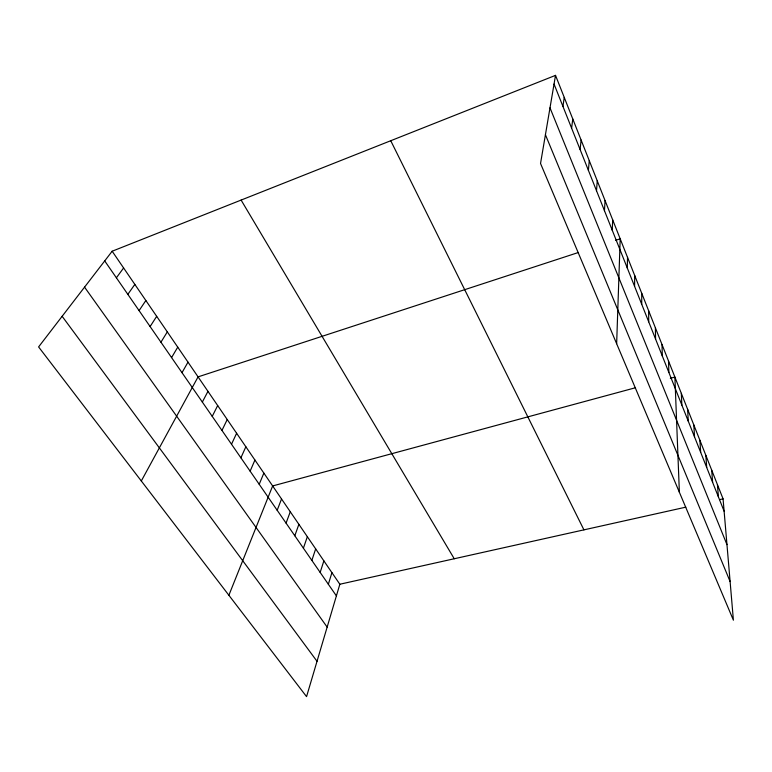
<?xml version="1.0" encoding="UTF-8"?>
<svg xmlns="http://www.w3.org/2000/svg" width="772" height="772" viewBox="0 0 772 772"><rect width="100%" height="100%" fill="white"/><g stroke="black" fill="none" stroke-linecap="round" stroke-linejoin="round"><path stroke-width="1.16" d="M641.725 304.274L641.744 293.292M634.584 286.335L634.709 275.507M627.289 268.019L627.53 257.356M616.645 343.714L620.196 238.828L615.651 240.314M612.235 230.201L612.707 219.904M604.457 210.688L605.065 200.575M596.515 190.732L597.248 180.831M588.399 170.342L589.268 160.663M580.1 149.498L581.113 140.041M571.608 128.181L572.776 118.965M562.933 106.372L564.245 97.407M555.522 75.366L540.535 163.481L733.4 620.186L723.065 498.857L555.522 75.366L112.162 251.228L38.6 346.927L306.552 696.633L339.844 584.24L112.162 251.228M328.351 584.25L331.921 572.65M320.168 572.419L323.864 560.858M311.859 560.404L315.671 548.882M303.406 548.178L307.343 536.714M294.808 535.749L298.889 524.333M286.065 523.117L290.282 511.749M277.177 510.263L281.539 498.963M228.879 595.26L272.641 485.945L635.501 387.737M259.209 484.285L263.86 473.101M250.138 471.161L254.934 460.044M240.903 457.815L245.853 446.776M231.513 444.238L236.618 433.266M221.96 430.429L227.229 419.534M212.232 416.369L217.675 405.561M202.341 402.067L207.957 391.336M141.305 480.975L198.066 376.871L578.469 252.473M182.018 372.673L187.992 362.145M171.577 357.581L177.743 347.149M160.943 342.208L167.312 331.892M150.115 326.556L156.677 316.346M139.085 310.605L145.86 300.52M127.843 294.354L134.839 284.395M116.389 277.795L123.607 267.971M670.357 378.309L674.892 377.074L679.37 492.237M339.844 584.24L685.835 507.156M719.658 499.619L723.065 498.857M62.146 316.298L317.022 661.286M84.553 287.145L327.154 627.096M104.712 260.917L336.399 595.887M241.115 200.083L454.245 558.754M390.748 140.726L583.931 529.862M545.428 134.733L730.109 581.567M550.002 107.848L726.963 544.627M554.045 84.061L724.117 511.228M717.439 484.623L718.423 496.927M711.697 470.129L712.624 482.346M705.849 455.355L706.708 467.485M699.895 440.291L700.677 452.344M693.825 424.947L694.53 436.904M687.64 409.305L688.257 421.155M681.329 393.353L681.859 405.097M668.513 360.978L668.88 372.49M662.019 344.553L662.299 355.95M655.399 327.81L655.573 339.072M648.634 310.72L648.721 321.847"/></g></svg>
